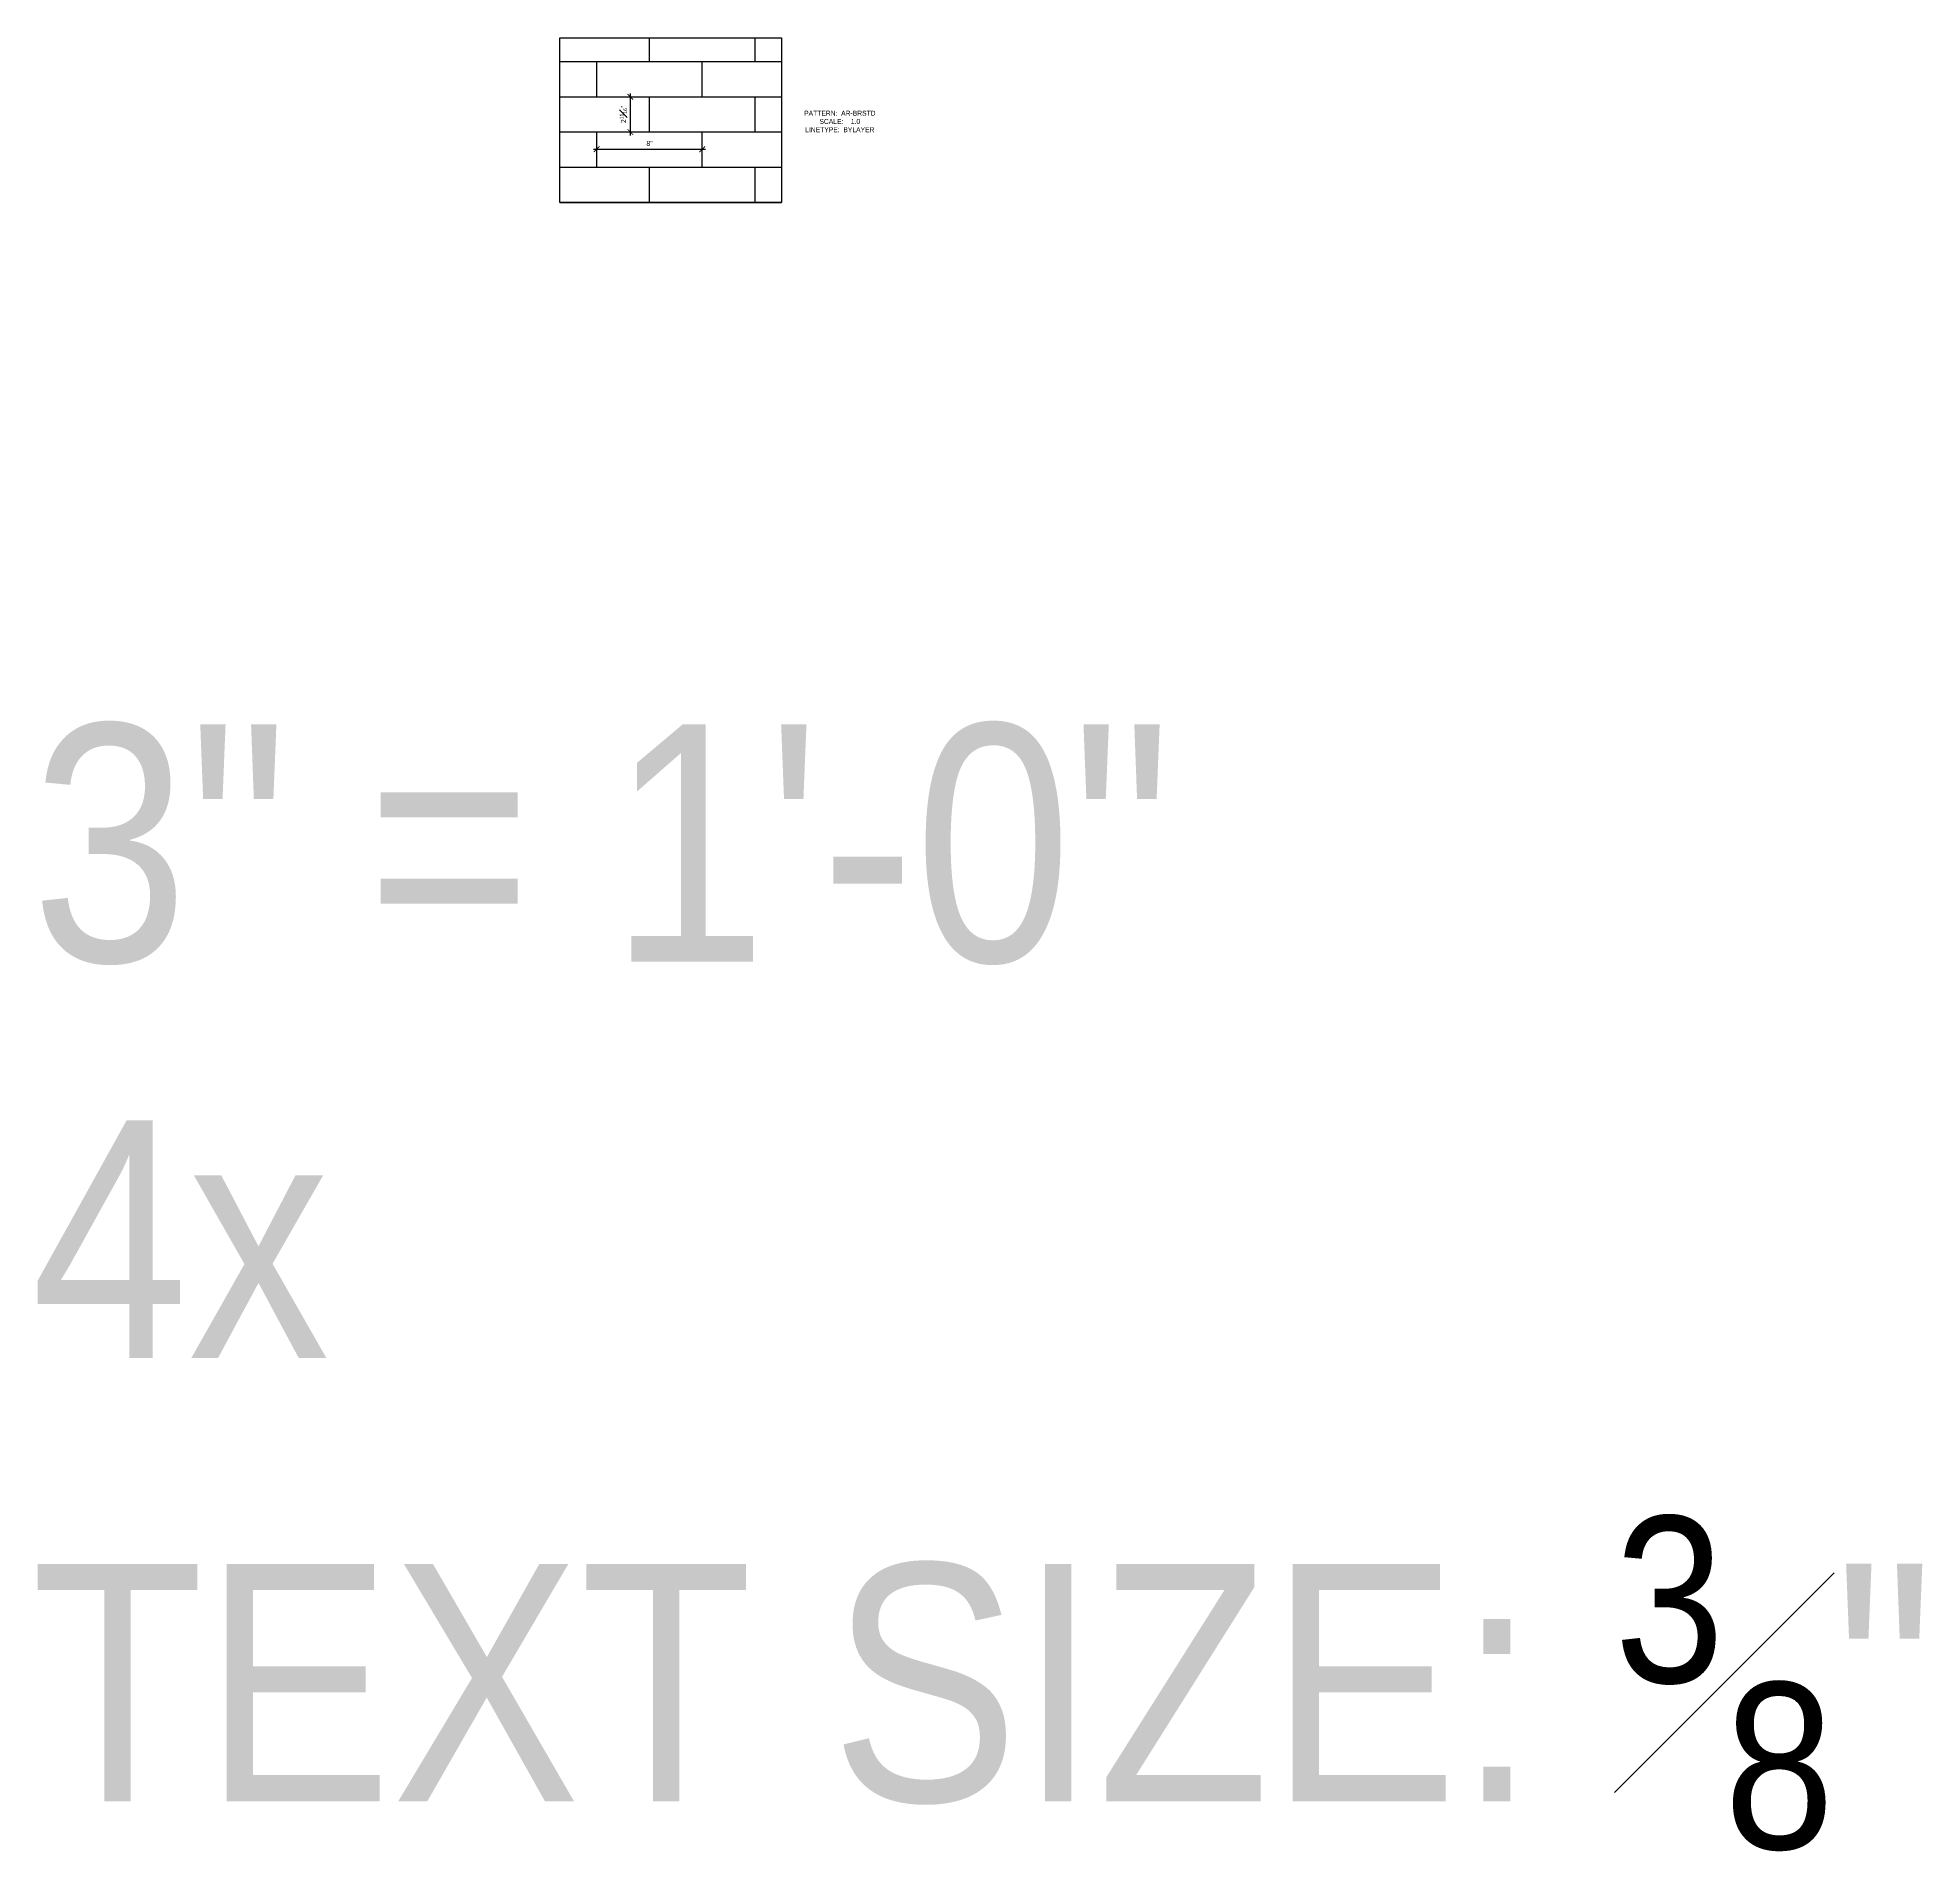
# Model space of a CAD drawing. Header units: inches. Extents: x -2661 to 42767, y -1222 to 9099.
# Drawn here: x 2874.1 to 3016.8, y 1498.8 to 1636.2 of the extents above; entities that cross this region are included whole.
import ezdxf

# ---------------------------------------------------------------- set-up
doc = ezdxf.new("R2010")
doc.units = ezdxf.units.IN
doc.header["$LTSCALE"] = 12
doc.header["$MEASUREMENT"] = 0
doc.header["$PDMODE"] = 3
doc.layers.get('0').update_dxf_attribs({"linetype": 'CONTINUOUS'})
doc.layers.get('DefPoints').update_dxf_attribs({"color": 251, "linetype": 'CONTINUOUS'})
doc.layers.add('S-ANNO-DIMS', color=2, linetype='CONTINUOUS')
doc.layers.add('S-ANNO-NOTE', color=4, linetype='CONTINUOUS')
doc.layers.add('S-ANNO-NONPLOT', color=253, linetype='CONTINUOUS', plot=False, transparency=0.5)
doc.layers.add('S-HATCH1', color=1, linetype='CONTINUOUS', transparency=0.5)
doc.styles.add('Arial', font='arial.ttf', dxfattribs={"width": 0.85})
doc.dimstyles.new('DIM-4_Se', dxfattribs={"dimscale": 4, "dimtxt": 0.09375, "dimasz": 0.109375, "dimexe": 0.0625, "dimexo": 0.0625, "dimgap": 0.0625, "dimtad": 1, "dimdec": 4, "dimzin": 11, "dimdsep": 46, "dimlunit": 4, "dimtxsty": 'Arial', "dimblk": 'ARCHTICK', "dimcen": 0.125, "dimdle": 0.0625, "dimclrd": 256, "dimclre": 256, "dimclrt": 4, "dimadec": 0, "dimazin": 0, "dimtfac": 0.75, "dimtdec": 4, "dimtmove": 0, "dimatfit": 3, "dimfxl": 1, "dimfrac": 1, "dimtolj": 1, "dimtzin": 0, "dimarcsym": 0})

# ---------------------------------------------------------------- blocks, each defined once
blk = doc.blocks.new('_ARCHTICK')
at = {"color": 0, "linetype": 'ByBlock', "const_width": 0.15}
blk.add_lwpolyline([(-0.5, -0.5), (0.5, 0.5)], dxfattribs=at)
blk = doc.blocks.new('*D603')
at = {"layer": 'DefPoints', "color": 0, "transparency": 16777216}
for p in [(2918.97, 1631.76), (2918.97, 1631.76), (2918.97, 1629.09)]:
    blk.add_point(p, dxfattribs=at)
at = {"layer": 'S-ANNO-DIMS', "lineweight": -2, "transparency": 16777216}
blk.add_line((2918.97, 1628.84), (2918.97, 1632.01), dxfattribs=at)
at = {"layer": 'S-ANNO-DIMS', "lineweight": -2, "transparency": 16777216, "xscale": 0.4375, "yscale": 0.4375, "zscale": 0.4375}
for p, rotation in [((2918.97, 1631.76), 90), ((2918.97, 1629.09), 270)]:
    blk.add_blockref('_ARCHTICK', p, dxfattribs=dict(at, rotation=rotation))
at = {"layer": 'S-ANNO-DIMS', "color": 4, "transparency": 16777216, "insert": (2918.44, 1630.43), "char_height": 0.375, "attachment_point": 5, "rotation": 90, "style": 'Arial'}
blk.add_mtext('\\A1;2{\\H0.75x;\\S11#16;}"', dxfattribs=at)
blk = doc.blocks.new('*D604')
at = {"layer": 'DefPoints', "color": 0, "transparency": 16777216}
for p in [(2916.42, 1627.79), (2924.42, 1627.79), (2924.42, 1627.79)]:
    blk.add_point(p, dxfattribs=at)
at = {"layer": 'S-ANNO-DIMS', "lineweight": -2, "transparency": 16777216}
blk.add_line((2916.17, 1627.79), (2924.67, 1627.79), dxfattribs=at)
at = {"layer": 'S-ANNO-DIMS', "lineweight": -2, "transparency": 16777216, "xscale": 0.4375, "yscale": 0.4375, "zscale": 0.4375, "rotation": 180}
blk.add_blockref('_ARCHTICK', (2916.42, 1627.79), dxfattribs=at)
at = {"layer": 'S-ANNO-DIMS', "lineweight": -2, "transparency": 16777216, "xscale": 0.4375, "yscale": 0.4375, "zscale": 0.4375}
blk.add_blockref('_ARCHTICK', (2924.42, 1627.79), dxfattribs=at)
at = {"layer": 'S-ANNO-DIMS', "color": 4, "transparency": 16777216, "insert": (2920.42, 1628.23), "char_height": 0.375, "attachment_point": 5, "style": 'Arial'}
blk.add_mtext('\\A1;8"', dxfattribs=at)

msp = doc.modelspace()

# ---------------------------------------------------------------- hatches: boundary and pattern name
at = {"layer": 'S-HATCH1', "ltscale": 0.75}
h = msp.add_hatch(dxfattribs=at)
h.set_pattern_fill('AR-BRSTD', color=256, style=0)
h.set_pattern_definition([(0, (2928.4158, 1623.7601), (0, 2.667), []), (90, (2928.416, 1623.76), (-4, 2.667), [2.667, -2.667])])
h.paths.add_polyline_path([(2913.62048, 1636.24006), (2930.41583, 1636.24006), (2930.41583, 1623.76015), (2913.62048, 1623.76015)])

# ---------------------------------------------------------------- linework, layer by layer
at = {"layer": 'S-ANNO-NONPLOT', "linetype": 'ByBlock'}
msp.add_lwpolyline([(2913.62048, 1636.24006), (2930.41583, 1636.24006), (2930.41583, 1623.76015), (2913.62048, 1623.76015)], close=True, dxfattribs=at)

# ---------------------------------------------------------------- texts
at = {"layer": 'S-ANNO-NOTE', "style": 'Arial'}
for s, insert, char_height, width, attachment_point in [('PATTERN:  AR-BRSTD\\PSCALE:    1.0\\PLINETYPE:  BYLAYER', (2934.83727, 1629.89469), 0.375, 9.8075582, 5), ('\\A1;3" = 1\'-0"\\P4x\\PTEXT SIZE: {\\H0.7x;\\S3#8;\\H1.4286x;"}', (2873.59056, 1584.23287), 18, 191.9354875, 1)]:
    msp.add_mtext(s, dxfattribs=dict(at, insert=insert, char_height=char_height, width=width, attachment_point=attachment_point))

# ---------------------------------------------------------------- dimensions: what is measured, and where the dimension line sits
at = {"layer": 'S-ANNO-DIMS'}
for base, p1, p2, angle, picture, middle in [((2918.9701, 1631.76115), (2918.9701, 1629.09415), (2918.9701, 1631.76115), 270, '*D603', (2918.4353, 1630.42765)), ((2924.41583, 1627.78633), (2916.41583, 1627.78633), (2924.41583, 1627.78633), 180, '*D604', (2920.41583, 1628.22779))]:
    dim = msp.add_linear_dim(base=base, p1=p1, p2=p2, angle=angle, dimstyle='DIM-4_Se', dxfattribs=at)
    dim.commit()
    dim.dimension.update_dxf_attribs({"geometry": picture, "text_midpoint": middle})

doc.saveas('drawing.dxf')
